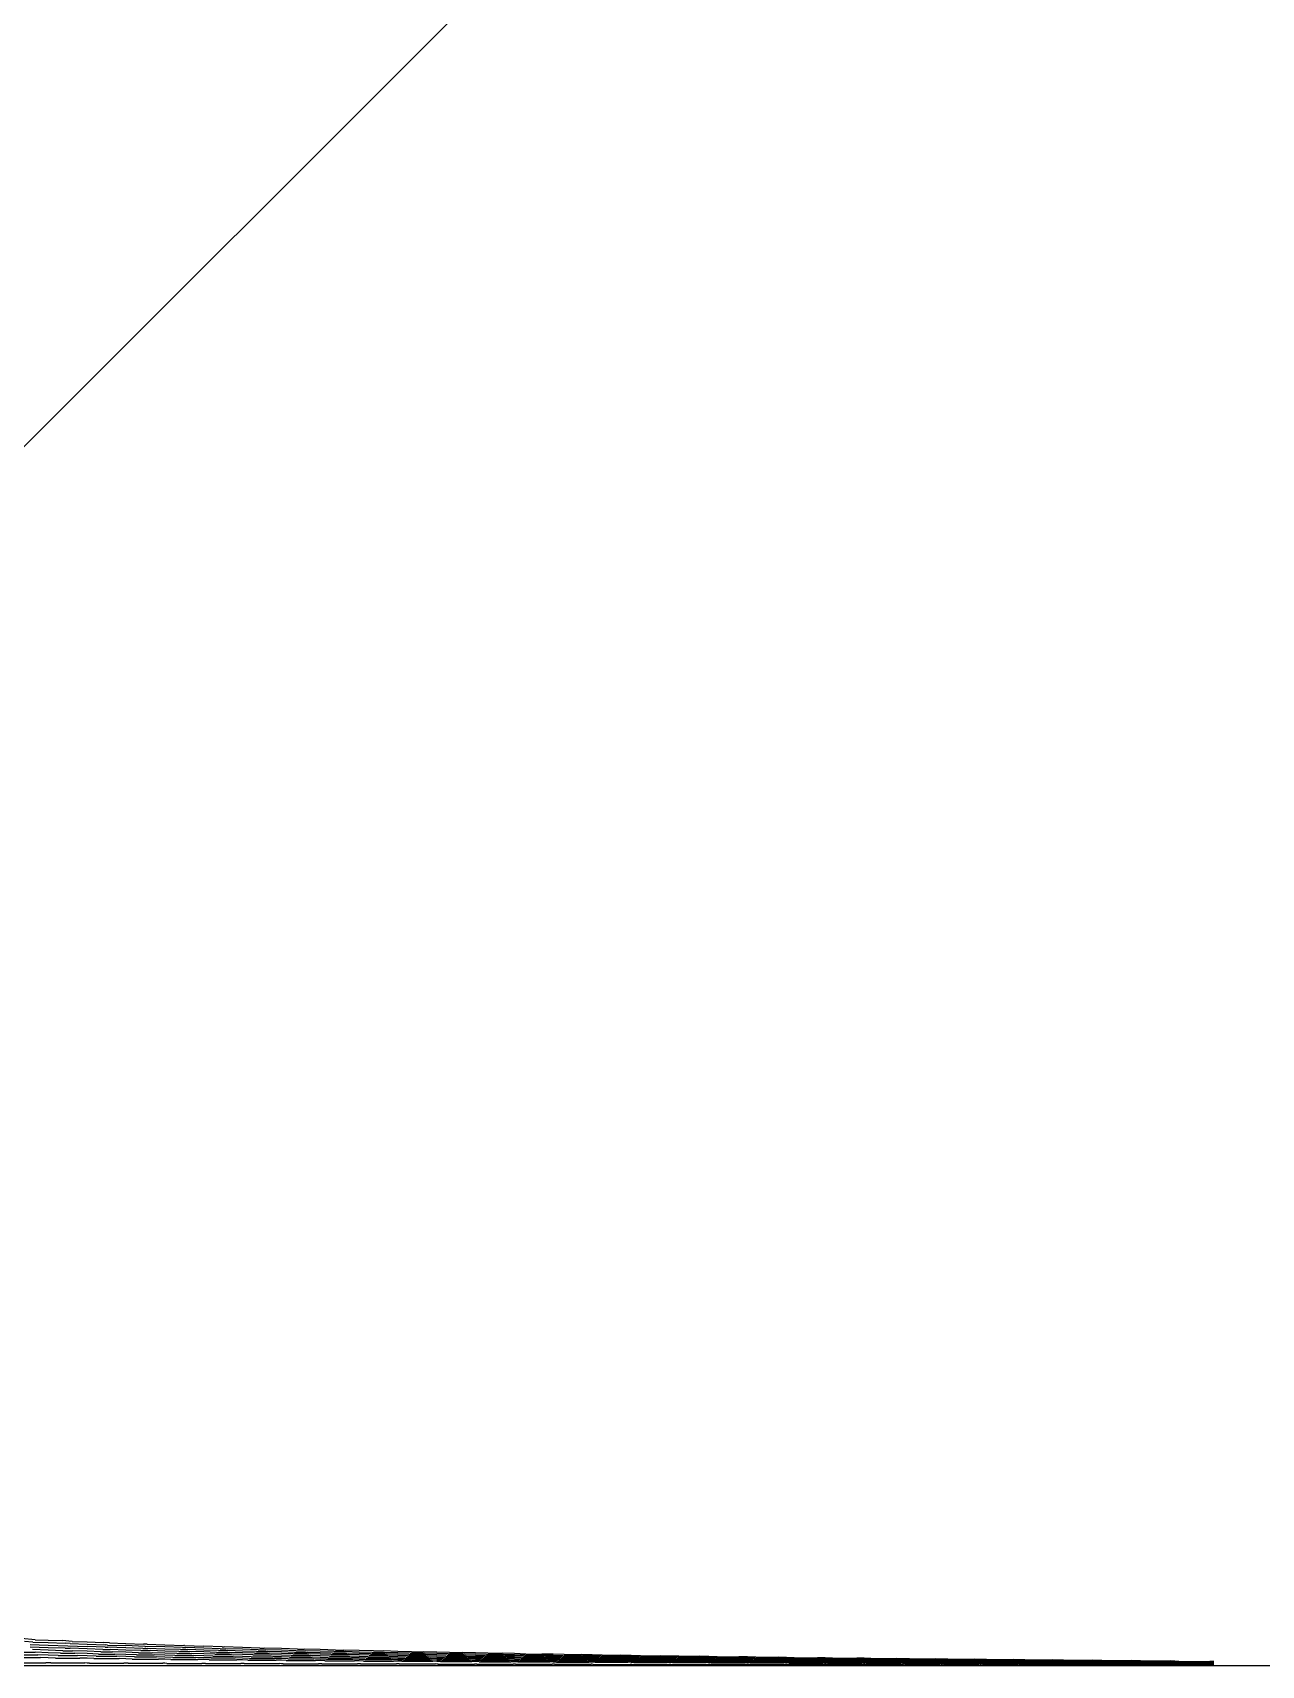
# Model space of a CAD drawing. Extents: x 0 to 20, y 0 to 20.
# Drawn here: x 0.316 to 0.6322, y 0 to 0.4203 of the extents above; entities that cross this region are included whole.
import ezdxf

# ---------------------------------------------------------------- set-up
doc = ezdxf.new("R2010")
doc.units = 0
for name, color, linetype in [('h-0_5m', 7, 'Continuous'), ('h-1_5m', 7, 'Continuous'), ('h-2_5m', 7, 'Continuous'), ('h-2m', 7, 'Continuous'), ('h-3_5m', 7, 'Continuous'), ('h-3m', 7, 'Continuous'), ('h-4_5m', 7, 'Continuous'), ('h-4m', 7, 'Continuous'), ('h-5m', 7, 'Continuous')]:
    doc.layers.add(name, color=color, linetype=linetype)

msp = doc.modelspace()

# ---------------------------------------------------------------- linework, layer by layer
for p, q in [((3, 3), (0, 0)), ((0, 0), (3, 3)), ((0, 0), (5, 0))]:
    msp.add_line(p, q)
at = {"layer": 'h-0_5m'}
for p, q in [((0.31067, 0.00067), (0.31933, 0.00067)), ((0.32, 0.00065), (0.31933, 0.00067)), ((0.32063, 0.00063), (0.32, 0.00065)), ((0.32063, 0.00063), (0.32937, 0.00063)), ((0.33, 0.0006), (0.32937, 0.00063)), ((0.33058, 0.00058), (0.33, 0.0006)), ((0.33058, 0.00058), (0.33942, 0.00058)), ((0.34, 0.00056), (0.33942, 0.00058)), ((0.34054, 0.00054), (0.34, 0.00056)), ((0.34054, 0.00054), (0.34946, 0.00054)), ((0.35, 0.00053), (0.34946, 0.00054)), ((0.35051, 0.00051), (0.35, 0.00053)), ((0.35051, 0.00051), (0.35949, 0.00051)), ((0.36, 0.00049), (0.35949, 0.00051)), ((0.36048, 0.00048), (0.36, 0.00049)), ((0.36048, 0.00048), (0.36952, 0.00048)), ((0.37, 0.00046), (0.36952, 0.00048)), ((0.37045, 0.00045), (0.37, 0.00046)), ((0.37045, 0.00045), (0.37955, 0.00045)), ((0.38, 0.00043), (0.37955, 0.00045)), ((0.38042, 0.00042), (0.38, 0.00043)), ((0.38042, 0.00042), (0.38958, 0.00042)), ((0.39, 0.00041), (0.38958, 0.00042)), ((0.39039, 0.00039), (0.39, 0.00041)), ((0.39039, 0.00039), (0.39961, 0.00039)), ((0.4, 0.00038), (0.39961, 0.00039)), ((0.40037, 0.00037), (0.4, 0.00038)), ((0.40037, 0.00037), (0.40963, 0.00037)), ((0.41, 0.00036), (0.40963, 0.00037)), ((0.41035, 0.00035), (0.41, 0.00036)), ((0.41035, 0.00035), (0.41965, 0.00035)), ((0.42, 0.00034), (0.41965, 0.00035)), ((0.42033, 0.00033), (0.42, 0.00034)), ((0.42033, 0.00033), (0.42967, 0.00033)), ((0.43, 0.00032), (0.42967, 0.00033)), ((0.43031, 0.00031), (0.43, 0.00032)), ((0.43031, 0.00031), (0.43969, 0.00031)), ((0.44, 0.0003), (0.43969, 0.00031)), ((0.44029, 0.00029), (0.44, 0.0003)), ((0.44029, 0.00029), (0.44971, 0.00029)), ((0.45, 0.00028), (0.44971, 0.00029)), ((0.45028, 0.00028), (0.45, 0.00028)), ((0.45028, 0.00028), (0.45972, 0.00028)), ((0.46, 0.00027), (0.45972, 0.00028)), ((0.46026, 0.00026), (0.46, 0.00027)), ((0.46026, 0.00026), (0.46974, 0.00026)), ((0.47, 0.00025), (0.46974, 0.00026)), ((0.47025, 0.00025), (0.47, 0.00025)), ((0.47025, 0.00025), (0.47975, 0.00025)), ((0.48, 0.00024), (0.47975, 0.00025)), ((0.48023, 0.00023), (0.48, 0.00024)), ((0.48023, 0.00023), (0.48977, 0.00023)), ((0.49, 0.00023), (0.48977, 0.00023)), ((0.49022, 0.00022), (0.49, 0.00023)), ((0.49022, 0.00022), (0.49978, 0.00022)), ((0.5, 0.00021), (0.49978, 0.00022)), ((0.50021, 0.00021), (0.5, 0.00021)), ((0.50021, 0.00021), (0.50979, 0.00021)), ((0.51, 0.0002), (0.50979, 0.00021)), ((0.5102, 0.0002), (0.51, 0.0002)), ((0.5102, 0.0002), (0.5198, 0.0002)), ((0.52, 0.00019), (0.5198, 0.0002)), ((0.52019, 0.00019), (0.52, 0.00019)), ((0.52019, 0.00019), (0.52981, 0.00019)), ((0.53, 0.00018), (0.52981, 0.00019)), ((0.53018, 0.00018), (0.53, 0.00018)), ((0.53018, 0.00018), (0.53982, 0.00018)), ((0.54, 0.00017), (0.53982, 0.00018)), ((0.54017, 0.00017), (0.54, 0.00017)), ((0.54017, 0.00017), (0.54983, 0.00017)), ((0.55, 0.00016), (0.54983, 0.00017)), ((0.55016, 0.00016), (0.55, 0.00016)), ((0.55016, 0.00016), (0.55984, 0.00016)), ((0.56, 0.00015), (0.55984, 0.00016)), ((0.56015, 0.00015), (0.56, 0.00015)), ((0.56015, 0.00015), (0.56985, 0.00015)), ((0.57, 0.00014), (0.56985, 0.00015)), ((0.57014, 0.00014), (0.57, 0.00014)), ((0.57014, 0.00014), (0.57986, 0.00014)), ((0.58, 0.00013), (0.57986, 0.00014)), ((0.58013, 0.00013), (0.58, 0.00013)), ((0.58013, 0.00013), (0.58987, 0.00013)), ((0.59, 0.00013), (0.58987, 0.00013)), ((0.59012, 0.00012), (0.59, 0.00013)), ((0.59012, 0.00012), (0.59988, 0.00012)), ((0.6, 0.00012), (0.59988, 0.00012)), ((0.60011, 0.00011), (0.6, 0.00012)), ((0.60011, 0.00011), (0.60989, 0.00011)), ((0.61, 0.00011), (0.60989, 0.00011)), ((0.6101, 0.0001), (0.61, 0.00011)), ((0.6101, 0.0001), (0.6199, 0.0001)), ((0.62, 0.0001), (0.6199, 0.0001))]:
    msp.add_line(p, q, dxfattribs=at)
at = {"layer": 'h-1_5m'}
for p, q in [((0.31202, 0.00202), (0.31798, 0.00202)), ((0.32, 0.00195), (0.31798, 0.00202)), ((0.32188, 0.00188), (0.32, 0.00195)), ((0.32188, 0.00188), (0.32812, 0.00188)), ((0.33, 0.00181), (0.32812, 0.00188)), ((0.33175, 0.00175), (0.33, 0.00181)), ((0.33175, 0.00175), (0.33825, 0.00175)), ((0.34, 0.00169), (0.33825, 0.00175)), ((0.34163, 0.00163), (0.34, 0.00169)), ((0.34163, 0.00163), (0.34837, 0.00163)), ((0.35, 0.00158), (0.34837, 0.00163)), ((0.35152, 0.00152), (0.35, 0.00158)), ((0.35152, 0.00152), (0.35848, 0.00152)), ((0.36, 0.00147), (0.35848, 0.00152)), ((0.36143, 0.00143), (0.36, 0.00147)), ((0.36143, 0.00143), (0.36857, 0.00143)), ((0.37, 0.00138), (0.36857, 0.00143)), ((0.37134, 0.00134), (0.37, 0.00138)), ((0.37134, 0.00134), (0.37866, 0.00134)), ((0.38, 0.0013), (0.37866, 0.00134)), ((0.38125, 0.00125), (0.38, 0.0013)), ((0.38125, 0.00125), (0.38875, 0.00125)), ((0.39, 0.00122), (0.38875, 0.00125)), ((0.39118, 0.00118), (0.39, 0.00122)), ((0.39118, 0.00118), (0.39882, 0.00118)), ((0.4, 0.00114), (0.39882, 0.00118)), ((0.40111, 0.00111), (0.4, 0.00114)), ((0.40111, 0.00111), (0.40889, 0.00111)), ((0.41, 0.00108), (0.40889, 0.00111)), ((0.41104, 0.00104), (0.41, 0.00108)), ((0.41104, 0.00104), (0.41896, 0.00104)), ((0.42, 0.00101), (0.41896, 0.00104)), ((0.42098, 0.00098), (0.42, 0.00101)), ((0.42098, 0.00098), (0.42902, 0.00098)), ((0.43, 0.00096), (0.42902, 0.00098)), ((0.43093, 0.00093), (0.43, 0.00096)), ((0.43093, 0.00093), (0.43907, 0.00093)), ((0.44, 0.0009), (0.43907, 0.00093)), ((0.44088, 0.00088), (0.44, 0.0009)), ((0.44088, 0.00088), (0.44912, 0.00088)), ((0.45, 0.00085), (0.44912, 0.00088)), ((0.45083, 0.00083), (0.45, 0.00085)), ((0.45083, 0.00083), (0.45917, 0.00083)), ((0.46, 0.00081), (0.45917, 0.00083)), ((0.46078, 0.00078), (0.46, 0.00081)), ((0.46078, 0.00078), (0.46922, 0.00078)), ((0.47, 0.00076), (0.46922, 0.00078)), ((0.47074, 0.00074), (0.47, 0.00076)), ((0.47074, 0.00074), (0.47926, 0.00074)), ((0.48, 0.00072), (0.47926, 0.00074)), ((0.4807, 0.0007), (0.48, 0.00072)), ((0.4807, 0.0007), (0.4893, 0.0007)), ((0.49, 0.00068), (0.4893, 0.0007)), ((0.49066, 0.00066), (0.49, 0.00068)), ((0.49066, 0.00066), (0.49934, 0.00066)), ((0.5, 0.00064), (0.49934, 0.00066)), ((0.50063, 0.00063), (0.5, 0.00064)), ((0.50063, 0.00063), (0.50937, 0.00063)), ((0.51, 0.00061), (0.50937, 0.00063)), ((0.51059, 0.00059), (0.51, 0.00061)), ((0.51059, 0.00059), (0.51941, 0.00059)), ((0.52, 0.00058), (0.51941, 0.00059)), ((0.52056, 0.00056), (0.52, 0.00058)), ((0.52056, 0.00056), (0.52944, 0.00056)), ((0.53, 0.00054), (0.52944, 0.00056)), ((0.53053, 0.00053), (0.53, 0.00054)), ((0.53053, 0.00053), (0.53947, 0.00053)), ((0.54, 0.00051), (0.53947, 0.00053)), ((0.5405, 0.0005), (0.54, 0.00051)), ((0.5405, 0.0005), (0.5495, 0.0005)), ((0.55, 0.00049), (0.5495, 0.0005)), ((0.55047, 0.00047), (0.55, 0.00049)), ((0.55047, 0.00047), (0.55953, 0.00047)), ((0.56, 0.00046), (0.55953, 0.00047)), ((0.56044, 0.00044), (0.56, 0.00046)), ((0.56044, 0.00044), (0.56956, 0.00044)), ((0.57, 0.00043), (0.56956, 0.00044)), ((0.57042, 0.00042), (0.57, 0.00043)), ((0.57042, 0.00042), (0.57958, 0.00042)), ((0.58, 0.0004), (0.57958, 0.00042)), ((0.58039, 0.00039), (0.58, 0.0004)), ((0.58039, 0.00039), (0.58961, 0.00039)), ((0.59, 0.00038), (0.58961, 0.00039)), ((0.59036, 0.00036), (0.59, 0.00038)), ((0.59036, 0.00036), (0.59964, 0.00036)), ((0.6, 0.00035), (0.59964, 0.00036)), ((0.60034, 0.00034), (0.6, 0.00035)), ((0.60034, 0.00034), (0.60966, 0.00034)), ((0.61, 0.00032), (0.60966, 0.00034)), ((0.6103, 0.0003), (0.61, 0.00032)), ((0.6103, 0.0003), (0.6197, 0.0003)), ((0.62, 0.00029), (0.6197, 0.0003))]:
    msp.add_line(p, q, dxfattribs=at)
at = {"layer": 'h-2_5m'}
for p, q in [((0.31337, 0.00337), (0.31663, 0.00337)), ((0.32, 0.00325), (0.31663, 0.00337)), ((0.32313, 0.00313), (0.32, 0.00325)), ((0.32313, 0.00313), (0.32687, 0.00313)), ((0.33, 0.00302), (0.32687, 0.00313)), ((0.33291, 0.00291), (0.33, 0.00302)), ((0.33291, 0.00291), (0.33709, 0.00291)), ((0.34, 0.00281), (0.33709, 0.00291)), ((0.34272, 0.00272), (0.34, 0.00281)), ((0.34272, 0.00272), (0.34728, 0.00272)), ((0.35, 0.00263), (0.34728, 0.00272)), ((0.35254, 0.00254), (0.35, 0.00263)), ((0.35254, 0.00254), (0.35746, 0.00254)), ((0.36, 0.00246), (0.35746, 0.00254)), ((0.36238, 0.00238), (0.36, 0.00246)), ((0.36238, 0.00238), (0.36762, 0.00238)), ((0.37, 0.0023), (0.36762, 0.00238)), ((0.37223, 0.00223), (0.37, 0.0023)), ((0.37223, 0.00223), (0.37777, 0.00223)), ((0.38, 0.00216), (0.37777, 0.00223)), ((0.38209, 0.00209), (0.38, 0.00216)), ((0.38209, 0.00209), (0.38791, 0.00209)), ((0.39, 0.00203), (0.38791, 0.00209)), ((0.39197, 0.00197), (0.39, 0.00203)), ((0.39197, 0.00197), (0.39803, 0.00197)), ((0.4, 0.00191), (0.39803, 0.00197)), ((0.40185, 0.00185), (0.4, 0.00191)), ((0.40185, 0.00185), (0.40815, 0.00185)), ((0.41, 0.00179), (0.40815, 0.00185)), ((0.41174, 0.00174), (0.41, 0.00179)), ((0.41174, 0.00174), (0.41826, 0.00174)), ((0.42, 0.00169), (0.41826, 0.00174)), ((0.42164, 0.00164), (0.42, 0.00169)), ((0.42164, 0.00164), (0.42836, 0.00164)), ((0.43, 0.00159), (0.42836, 0.00164)), ((0.43155, 0.00155), (0.43, 0.00159)), ((0.43155, 0.00155), (0.43845, 0.00155)), ((0.44, 0.0015), (0.43845, 0.00155)), ((0.44146, 0.00146), (0.44, 0.0015)), ((0.44146, 0.00146), (0.44854, 0.00146)), ((0.45, 0.00142), (0.44854, 0.00146)), ((0.45138, 0.00138), (0.45, 0.00142)), ((0.45138, 0.00138), (0.45862, 0.00138)), ((0.46, 0.00134), (0.45862, 0.00138)), ((0.4613, 0.0013), (0.46, 0.00134)), ((0.4613, 0.0013), (0.4687, 0.0013)), ((0.47, 0.00127), (0.4687, 0.0013)), ((0.47123, 0.00123), (0.47, 0.00127)), ((0.47123, 0.00123), (0.47877, 0.00123)), ((0.48, 0.0012), (0.47877, 0.00123)), ((0.48117, 0.00117), (0.48, 0.0012)), ((0.48117, 0.00117), (0.48883, 0.00117)), ((0.49, 0.00113), (0.48883, 0.00117)), ((0.4911, 0.0011), (0.49, 0.00113)), ((0.4911, 0.0011), (0.4989, 0.0011)), ((0.5, 0.00107), (0.4989, 0.0011)), ((0.50104, 0.00104), (0.5, 0.00107)), ((0.50104, 0.00104), (0.50896, 0.00104)), ((0.51, 0.00102), (0.50896, 0.00104)), ((0.51099, 0.00099), (0.51, 0.00102)), ((0.51099, 0.00099), (0.51901, 0.00099)), ((0.52, 0.00096), (0.51901, 0.00099)), ((0.52093, 0.00093), (0.52, 0.00096)), ((0.52093, 0.00093), (0.52907, 0.00093)), ((0.53, 0.00091), (0.52907, 0.00093)), ((0.53088, 0.00088), (0.53, 0.00091)), ((0.53088, 0.00088), (0.53912, 0.00088)), ((0.54, 0.00086), (0.53912, 0.00088)), ((0.54083, 0.00083), (0.54, 0.00086)), ((0.54083, 0.00083), (0.54917, 0.00083)), ((0.55, 0.00081), (0.54917, 0.00083)), ((0.55079, 0.00079), (0.55, 0.00081)), ((0.55079, 0.00079), (0.55921, 0.00079)), ((0.56, 0.00076), (0.55921, 0.00079)), ((0.56074, 0.00074), (0.56, 0.00076)), ((0.56074, 0.00074), (0.56926, 0.00074)), ((0.57, 0.00072), (0.56926, 0.00074)), ((0.57069, 0.00069), (0.57, 0.00072)), ((0.57069, 0.00069), (0.57931, 0.00069)), ((0.58, 0.00067), (0.57931, 0.00069)), ((0.58065, 0.00065), (0.58, 0.00067)), ((0.58065, 0.00065), (0.58935, 0.00065)), ((0.59, 0.00063), (0.58935, 0.00065)), ((0.59061, 0.00061), (0.59, 0.00063)), ((0.59061, 0.00061), (0.59939, 0.00061)), ((0.6, 0.00058), (0.59939, 0.00061)), ((0.60056, 0.00056), (0.6, 0.00058)), ((0.60056, 0.00056), (0.60944, 0.00056)), ((0.61, 0.00054), (0.60944, 0.00056)), ((0.61051, 0.00051), (0.61, 0.00054)), ((0.61051, 0.00051), (0.61949, 0.00051)), ((0.62, 0.00048), (0.61949, 0.00051))]:
    msp.add_line(p, q, dxfattribs=at)
at = {"layer": 'h-2m'}
for p, q in [((0.31269, 0.00269), (0.31731, 0.00269)), ((0.32, 0.0026), (0.31731, 0.00269)), ((0.3225, 0.0025), (0.32, 0.0026)), ((0.3225, 0.0025), (0.3275, 0.0025)), ((0.33, 0.00242), (0.3275, 0.0025)), ((0.33233, 0.00233), (0.33, 0.00242)), ((0.33233, 0.00233), (0.33767, 0.00233)), ((0.34, 0.00225), (0.33767, 0.00233)), ((0.34217, 0.00217), (0.34, 0.00225)), ((0.34217, 0.00217), (0.34783, 0.00217)), ((0.35, 0.0021), (0.34783, 0.00217)), ((0.35203, 0.00203), (0.35, 0.0021)), ((0.35203, 0.00203), (0.35797, 0.00203)), ((0.36, 0.00197), (0.35797, 0.00203)), ((0.3619, 0.0019), (0.36, 0.00197)), ((0.3619, 0.0019), (0.3681, 0.0019)), ((0.37, 0.00184), (0.3681, 0.0019)), ((0.37178, 0.00178), (0.37, 0.00184)), ((0.37178, 0.00178), (0.37822, 0.00178)), ((0.38, 0.00173), (0.37822, 0.00178)), ((0.38167, 0.00167), (0.38, 0.00173)), ((0.38167, 0.00167), (0.38833, 0.00167)), ((0.39, 0.00162), (0.38833, 0.00167)), ((0.39157, 0.00157), (0.39, 0.00162)), ((0.39157, 0.00157), (0.39843, 0.00157)), ((0.4, 0.00153), (0.39843, 0.00157)), ((0.40148, 0.00148), (0.4, 0.00153)), ((0.40148, 0.00148), (0.40852, 0.00148)), ((0.41, 0.00144), (0.40852, 0.00148)), ((0.41139, 0.00139), (0.41, 0.00144)), ((0.41139, 0.00139), (0.41861, 0.00139)), ((0.42, 0.00135), (0.41861, 0.00139)), ((0.42131, 0.00131), (0.42, 0.00135)), ((0.42131, 0.00131), (0.42869, 0.00131)), ((0.43, 0.00128), (0.42869, 0.00131)), ((0.43124, 0.00124), (0.43, 0.00128)), ((0.43124, 0.00124), (0.43876, 0.00124)), ((0.44, 0.0012), (0.43876, 0.00124)), ((0.44117, 0.00117), (0.44, 0.0012)), ((0.44117, 0.00117), (0.44883, 0.00117)), ((0.45, 0.00114), (0.44883, 0.00117)), ((0.4511, 0.0011), (0.45, 0.00114)), ((0.4511, 0.0011), (0.4589, 0.0011)), ((0.46, 0.00107), (0.4589, 0.0011)), ((0.46104, 0.00104), (0.46, 0.00107)), ((0.46104, 0.00104), (0.46896, 0.00104)), ((0.47, 0.00102), (0.46896, 0.00104)), ((0.47099, 0.00099), (0.47, 0.00102)), ((0.47099, 0.00099), (0.47901, 0.00099)), ((0.48, 0.00096), (0.47901, 0.00099)), ((0.48093, 0.00093), (0.48, 0.00096)), ((0.48093, 0.00093), (0.48907, 0.00093)), ((0.49, 0.00091), (0.48907, 0.00093)), ((0.49088, 0.00088), (0.49, 0.00091)), ((0.49088, 0.00088), (0.49912, 0.00088)), ((0.5, 0.00086), (0.49912, 0.00088)), ((0.50083, 0.00083), (0.5, 0.00086)), ((0.50083, 0.00083), (0.50917, 0.00083)), ((0.51, 0.00081), (0.50917, 0.00083)), ((0.51079, 0.00079), (0.51, 0.00081)), ((0.51079, 0.00079), (0.51921, 0.00079)), ((0.52, 0.00077), (0.51921, 0.00079)), ((0.52075, 0.00075), (0.52, 0.00077)), ((0.52075, 0.00075), (0.52925, 0.00075)), ((0.53, 0.00073), (0.52925, 0.00075)), ((0.53071, 0.00071), (0.53, 0.00073)), ((0.53071, 0.00071), (0.53929, 0.00071)), ((0.54, 0.00069), (0.53929, 0.00071)), ((0.54067, 0.00067), (0.54, 0.00069)), ((0.54067, 0.00067), (0.54933, 0.00067)), ((0.55, 0.00065), (0.54933, 0.00067)), ((0.55063, 0.00063), (0.55, 0.00065)), ((0.55063, 0.00063), (0.55937, 0.00063)), ((0.56, 0.00061), (0.55937, 0.00063)), ((0.56059, 0.00059), (0.56, 0.00061)), ((0.56059, 0.00059), (0.56941, 0.00059)), ((0.57, 0.00057), (0.56941, 0.00059)), ((0.57056, 0.00056), (0.57, 0.00057)), ((0.57056, 0.00056), (0.57944, 0.00056)), ((0.58, 0.00054), (0.57944, 0.00056)), ((0.58052, 0.00052), (0.58, 0.00054)), ((0.58052, 0.00052), (0.58948, 0.00052)), ((0.59, 0.0005), (0.58948, 0.00052)), ((0.59048, 0.00048), (0.59, 0.0005)), ((0.59048, 0.00048), (0.59952, 0.00048)), ((0.6, 0.00047), (0.59952, 0.00048)), ((0.60045, 0.00045), (0.6, 0.00047)), ((0.60045, 0.00045), (0.60955, 0.00045)), ((0.61, 0.00043), (0.60955, 0.00045)), ((0.6104, 0.0004), (0.61, 0.00043)), ((0.6104, 0.0004), (0.6196, 0.0004)), ((0.62, 0.00038), (0.6196, 0.0004))]:
    msp.add_line(p, q, dxfattribs=at)
at = {"layer": 'h-3_5m'}
for p, q in [((0.32, 0.00454), (0.31529, 0.00471)), ((0.32438, 0.00438), (0.32, 0.00454)), ((0.32438, 0.00438), (0.32562, 0.00438)), ((0.33, 0.00423), (0.32562, 0.00438)), ((0.33408, 0.00408), (0.33, 0.00423)), ((0.33408, 0.00408), (0.33592, 0.00408)), ((0.34, 0.00394), (0.33592, 0.00408)), ((0.34381, 0.00381), (0.34, 0.00394)), ((0.34381, 0.00381), (0.34619, 0.00381)), ((0.35, 0.00368), (0.34619, 0.00381)), ((0.35356, 0.00356), (0.35, 0.00368)), ((0.35356, 0.00356), (0.35644, 0.00356)), ((0.36, 0.00344), (0.35644, 0.00356)), ((0.36333, 0.00333), (0.36, 0.00344)), ((0.36333, 0.00333), (0.36667, 0.00333)), ((0.37, 0.00322), (0.36667, 0.00333)), ((0.37312, 0.00312), (0.37, 0.00322)), ((0.37312, 0.00312), (0.37688, 0.00312)), ((0.38, 0.00302), (0.37688, 0.00312)), ((0.38293, 0.00293), (0.38, 0.00302)), ((0.38293, 0.00293), (0.38707, 0.00293)), ((0.39, 0.00284), (0.38707, 0.00293)), ((0.39275, 0.00275), (0.39, 0.00284)), ((0.39275, 0.00275), (0.39725, 0.00275)), ((0.4, 0.00267), (0.39725, 0.00275)), ((0.40259, 0.00259), (0.4, 0.00267)), ((0.40259, 0.00259), (0.40741, 0.00259)), ((0.41, 0.00251), (0.40741, 0.00259)), ((0.41244, 0.00244), (0.41, 0.00251)), ((0.41244, 0.00244), (0.41756, 0.00244)), ((0.42, 0.00237), (0.41756, 0.00244)), ((0.4223, 0.0023), (0.42, 0.00237)), ((0.4223, 0.0023), (0.4277, 0.0023)), ((0.43, 0.00223), (0.4277, 0.0023)), ((0.43217, 0.00217), (0.43, 0.00223)), ((0.43217, 0.00217), (0.43783, 0.00217)), ((0.44, 0.00211), (0.43783, 0.00217)), ((0.44205, 0.00205), (0.44, 0.00211)), ((0.44205, 0.00205), (0.44795, 0.00205)), ((0.45, 0.00199), (0.44795, 0.00205)), ((0.45193, 0.00193), (0.45, 0.00199)), ((0.45193, 0.00193), (0.45807, 0.00193)), ((0.46, 0.00188), (0.45807, 0.00193)), ((0.46183, 0.00183), (0.46, 0.00188)), ((0.46183, 0.00183), (0.46817, 0.00183)), ((0.47, 0.00178), (0.46817, 0.00183)), ((0.47173, 0.00173), (0.47, 0.00178)), ((0.47173, 0.00173), (0.47827, 0.00173)), ((0.48, 0.00168), (0.47827, 0.00173)), ((0.48163, 0.00163), (0.48, 0.00168)), ((0.48163, 0.00163), (0.48837, 0.00163)), ((0.49, 0.00159), (0.48837, 0.00163)), ((0.49154, 0.00154), (0.49, 0.00159)), ((0.49154, 0.00154), (0.49846, 0.00154)), ((0.5, 0.0015), (0.49846, 0.00154)), ((0.50146, 0.00146), (0.5, 0.0015)), ((0.50146, 0.00146), (0.50854, 0.00146)), ((0.51, 0.00142), (0.50854, 0.00146)), ((0.51138, 0.00138), (0.51, 0.00142)), ((0.51138, 0.00138), (0.51862, 0.00138)), ((0.52, 0.00134), (0.51862, 0.00138)), ((0.52131, 0.00131), (0.52, 0.00134)), ((0.52131, 0.00131), (0.52869, 0.00131)), ((0.53, 0.00127), (0.52869, 0.00131)), ((0.53123, 0.00123), (0.53, 0.00127)), ((0.53123, 0.00123), (0.53877, 0.00123)), ((0.54, 0.0012), (0.53877, 0.00123)), ((0.54117, 0.00117), (0.54, 0.0012)), ((0.54117, 0.00117), (0.54883, 0.00117)), ((0.55, 0.00113), (0.54883, 0.00117)), ((0.5511, 0.0011), (0.55, 0.00113)), ((0.5511, 0.0011), (0.5589, 0.0011)), ((0.56, 0.00107), (0.5589, 0.0011)), ((0.56103, 0.00103), (0.56, 0.00107)), ((0.56103, 0.00103), (0.56897, 0.00103)), ((0.57, 0.001), (0.56897, 0.00103)), ((0.57097, 0.00097), (0.57, 0.001)), ((0.57097, 0.00097), (0.57903, 0.00097)), ((0.58, 0.00094), (0.57903, 0.00097)), ((0.58091, 0.00091), (0.58, 0.00094)), ((0.58091, 0.00091), (0.58909, 0.00091)), ((0.59, 0.00088), (0.58909, 0.00091)), ((0.59085, 0.00085), (0.59, 0.00088)), ((0.59085, 0.00085), (0.59915, 0.00085)), ((0.6, 0.00082), (0.59915, 0.00085)), ((0.60078, 0.00078), (0.6, 0.00082)), ((0.60078, 0.00078), (0.60922, 0.00078)), ((0.61, 0.00075), (0.60922, 0.00078)), ((0.61071, 0.00071), (0.61, 0.00075)), ((0.61071, 0.00071), (0.61929, 0.00071)), ((0.62, 0.00067), (0.61929, 0.00071))]:
    msp.add_line(p, q, dxfattribs=at)
at = {"layer": 'h-3m'}
for p, q in [((0.32, 0.0039), (0.31596, 0.00404)), ((0.32375, 0.00375), (0.32, 0.0039)), ((0.32375, 0.00375), (0.32625, 0.00375)), ((0.33, 0.00362), (0.32625, 0.00375)), ((0.3335, 0.0035), (0.33, 0.00362)), ((0.3335, 0.0035), (0.3365, 0.0035)), ((0.34, 0.00338), (0.3365, 0.0035)), ((0.34326, 0.00326), (0.34, 0.00338)), ((0.34326, 0.00326), (0.34674, 0.00326)), ((0.35, 0.00315), (0.34674, 0.00326)), ((0.35305, 0.00305), (0.35, 0.00315)), ((0.35305, 0.00305), (0.35695, 0.00305)), ((0.36, 0.00295), (0.35695, 0.00305)), ((0.36285, 0.00285), (0.36, 0.00295)), ((0.36285, 0.00285), (0.36715, 0.00285)), ((0.37, 0.00276), (0.36715, 0.00285)), ((0.37267, 0.00267), (0.37, 0.00276)), ((0.37267, 0.00267), (0.37733, 0.00267)), ((0.38, 0.00259), (0.37733, 0.00267)), ((0.38251, 0.00251), (0.38, 0.00259)), ((0.38251, 0.00251), (0.38749, 0.00251)), ((0.39, 0.00243), (0.38749, 0.00251)), ((0.39236, 0.00236), (0.39, 0.00243)), ((0.39236, 0.00236), (0.39764, 0.00236)), ((0.4, 0.00229), (0.39764, 0.00236)), ((0.40222, 0.00222), (0.4, 0.00229)), ((0.40222, 0.00222), (0.40778, 0.00222)), ((0.41, 0.00215), (0.40778, 0.00222)), ((0.41209, 0.00209), (0.41, 0.00215)), ((0.41209, 0.00209), (0.41791, 0.00209)), ((0.42, 0.00203), (0.41791, 0.00209)), ((0.42197, 0.00197), (0.42, 0.00203)), ((0.42197, 0.00197), (0.42803, 0.00197)), ((0.43, 0.00191), (0.42803, 0.00197)), ((0.43186, 0.00186), (0.43, 0.00191)), ((0.43186, 0.00186), (0.43814, 0.00186)), ((0.44, 0.00181), (0.43814, 0.00186)), ((0.44175, 0.00175), (0.44, 0.00181)), ((0.44175, 0.00175), (0.44825, 0.00175)), ((0.45, 0.0017), (0.44825, 0.00175)), ((0.45166, 0.00166), (0.45, 0.0017)), ((0.45166, 0.00166), (0.45834, 0.00166)), ((0.46, 0.00161), (0.45834, 0.00166)), ((0.46157, 0.00157), (0.46, 0.00161)), ((0.46157, 0.00157), (0.46843, 0.00157)), ((0.47, 0.00152), (0.46843, 0.00157)), ((0.47148, 0.00148), (0.47, 0.00152)), ((0.47148, 0.00148), (0.47852, 0.00148)), ((0.48, 0.00144), (0.47852, 0.00148)), ((0.4814, 0.0014), (0.48, 0.00144)), ((0.4814, 0.0014), (0.4886, 0.0014)), ((0.49, 0.00136), (0.4886, 0.0014)), ((0.49132, 0.00132), (0.49, 0.00136)), ((0.49132, 0.00132), (0.49868, 0.00132)), ((0.5, 0.00129), (0.49868, 0.00132)), ((0.50125, 0.00125), (0.5, 0.00129)), ((0.50125, 0.00125), (0.50875, 0.00125)), ((0.51, 0.00122), (0.50875, 0.00125)), ((0.51118, 0.00118), (0.51, 0.00122)), ((0.51118, 0.00118), (0.51882, 0.00118)), ((0.52, 0.00115), (0.51882, 0.00118)), ((0.52112, 0.00112), (0.52, 0.00115)), ((0.52112, 0.00112), (0.52888, 0.00112)), ((0.53, 0.00109), (0.52888, 0.00112)), ((0.53106, 0.00106), (0.53, 0.00109)), ((0.53106, 0.00106), (0.53894, 0.00106)), ((0.54, 0.00103), (0.53894, 0.00106)), ((0.541, 0.001), (0.54, 0.00103)), ((0.541, 0.001), (0.549, 0.001)), ((0.55, 0.00097), (0.549, 0.001)), ((0.55094, 0.00094), (0.55, 0.00097)), ((0.55094, 0.00094), (0.55906, 0.00094)), ((0.56, 0.00091), (0.55906, 0.00094)), ((0.56089, 0.00089), (0.56, 0.00091)), ((0.56089, 0.00089), (0.56911, 0.00089)), ((0.57, 0.00086), (0.56911, 0.00089)), ((0.57083, 0.00083), (0.57, 0.00086)), ((0.57083, 0.00083), (0.57917, 0.00083)), ((0.58, 0.00081), (0.57917, 0.00083)), ((0.58078, 0.00078), (0.58, 0.00081)), ((0.58078, 0.00078), (0.58922, 0.00078)), ((0.59, 0.00075), (0.58922, 0.00078)), ((0.59073, 0.00073), (0.59, 0.00075)), ((0.59073, 0.00073), (0.59927, 0.00073)), ((0.6, 0.0007), (0.59927, 0.00073)), ((0.60067, 0.00067), (0.6, 0.0007)), ((0.60067, 0.00067), (0.60933, 0.00067)), ((0.61, 0.00064), (0.60933, 0.00067)), ((0.61061, 0.00061), (0.61, 0.00064)), ((0.61061, 0.00061), (0.61939, 0.00061)), ((0.62, 0.00057), (0.61939, 0.00061))]:
    msp.add_line(p, q, dxfattribs=at)
at = {"layer": 'h-4_5m'}
for p, q in [((0.31599, 0.00599), (0.31385, 0.00615)), ((0.31599, 0.00599), (0.32, 0.00584)), ((0.32, 0.00584), (0.32432, 0.00568)), ((0.32559, 0.00559), (0.32432, 0.00568)), ((0.32559, 0.00559), (0.33, 0.00544)), ((0.33, 0.00544), (0.33474, 0.00526)), ((0.33523, 0.00523), (0.33474, 0.00526)), ((0.33523, 0.00523), (0.34, 0.00507)), ((0.34489, 0.00489), (0.34, 0.00507)), ((0.34489, 0.00489), (0.34511, 0.00489)), ((0.35, 0.00473), (0.34511, 0.00489)), ((0.35457, 0.00457), (0.35, 0.00473)), ((0.35457, 0.00457), (0.35543, 0.00457)), ((0.36, 0.00442), (0.35543, 0.00457)), ((0.36428, 0.00428), (0.36, 0.00442)), ((0.36428, 0.00428), (0.36572, 0.00428)), ((0.37, 0.00414), (0.36572, 0.00428)), ((0.37401, 0.00401), (0.37, 0.00414)), ((0.37401, 0.00401), (0.37599, 0.00401)), ((0.38, 0.00389), (0.37599, 0.00401)), ((0.38376, 0.00376), (0.38, 0.00389)), ((0.38376, 0.00376), (0.38624, 0.00376)), ((0.39, 0.00365), (0.38624, 0.00376)), ((0.39354, 0.00354), (0.39, 0.00365)), ((0.39354, 0.00354), (0.39646, 0.00354)), ((0.4, 0.00343), (0.39646, 0.00354)), ((0.40333, 0.00333), (0.4, 0.00343)), ((0.40333, 0.00333), (0.40667, 0.00333)), ((0.41, 0.00323), (0.40667, 0.00333)), ((0.41313, 0.00313), (0.41, 0.00323)), ((0.41313, 0.00313), (0.41687, 0.00313)), ((0.42, 0.00304), (0.41687, 0.00313)), ((0.42295, 0.00295), (0.42, 0.00304)), ((0.42295, 0.00295), (0.42705, 0.00295)), ((0.43, 0.00287), (0.42705, 0.00295)), ((0.43279, 0.00279), (0.43, 0.00287)), ((0.43279, 0.00279), (0.43721, 0.00279)), ((0.44, 0.00271), (0.43721, 0.00279)), ((0.44263, 0.00263), (0.44, 0.00271)), ((0.44263, 0.00263), (0.44737, 0.00263)), ((0.45, 0.00256), (0.44737, 0.00263)), ((0.45248, 0.00248), (0.45, 0.00256)), ((0.45248, 0.00248), (0.45752, 0.00248)), ((0.46, 0.00242), (0.45752, 0.00248)), ((0.46235, 0.00235), (0.46, 0.00242)), ((0.46235, 0.00235), (0.46765, 0.00235)), ((0.47, 0.00228), (0.46765, 0.00235)), ((0.47222, 0.00222), (0.47, 0.00228)), ((0.47222, 0.00222), (0.47778, 0.00222)), ((0.48, 0.00216), (0.47778, 0.00222)), ((0.4821, 0.0021), (0.48, 0.00216)), ((0.4821, 0.0021), (0.4879, 0.0021)), ((0.49, 0.00204), (0.4879, 0.0021)), ((0.49199, 0.00199), (0.49, 0.00204)), ((0.49199, 0.00199), (0.49801, 0.00199)), ((0.5, 0.00193), (0.49801, 0.00199)), ((0.50188, 0.00188), (0.5, 0.00193)), ((0.50188, 0.00188), (0.50812, 0.00188)), ((0.51, 0.00183), (0.50812, 0.00188)), ((0.51178, 0.00178), (0.51, 0.00183)), ((0.51178, 0.00178), (0.51822, 0.00178)), ((0.52, 0.00173), (0.51822, 0.00178)), ((0.52168, 0.00168), (0.52, 0.00173)), ((0.52168, 0.00168), (0.52832, 0.00168)), ((0.53, 0.00163), (0.52832, 0.00168)), ((0.53159, 0.00159), (0.53, 0.00163)), ((0.53159, 0.00159), (0.53841, 0.00159)), ((0.54, 0.00154), (0.53841, 0.00159)), ((0.5415, 0.0015), (0.54, 0.00154)), ((0.5415, 0.0015), (0.5485, 0.0015)), ((0.55, 0.00146), (0.5485, 0.0015)), ((0.55141, 0.00141), (0.55, 0.00146)), ((0.55141, 0.00141), (0.55859, 0.00141)), ((0.56, 0.00137), (0.55859, 0.00141)), ((0.56133, 0.00133), (0.56, 0.00137)), ((0.56133, 0.00133), (0.56867, 0.00133)), ((0.57, 0.00129), (0.56867, 0.00133)), ((0.57125, 0.00125), (0.57, 0.00129)), ((0.57125, 0.00125), (0.57875, 0.00125)), ((0.58, 0.00121), (0.57875, 0.00125)), ((0.58117, 0.00117), (0.58, 0.00121)), ((0.58117, 0.00117), (0.58883, 0.00117)), ((0.59, 0.00113), (0.58883, 0.00117)), ((0.59109, 0.00109), (0.59, 0.00113)), ((0.59109, 0.00109), (0.59891, 0.00109)), ((0.6, 0.00105), (0.59891, 0.00109)), ((0.60101, 0.00101), (0.6, 0.00105)), ((0.60101, 0.00101), (0.60899, 0.00101)), ((0.61, 0.00097), (0.60899, 0.00101)), ((0.61091, 0.00091), (0.61, 0.00097)), ((0.61091, 0.00091), (0.61909, 0.00091)), ((0.62, 0.00086), (0.61909, 0.00091))]:
    msp.add_line(p, q, dxfattribs=at)
at = {"layer": 'h-4m'}
for p, q in [((0.31536, 0.00536), (0.32, 0.00519)), ((0.32, 0.00519), (0.32499, 0.00501)), ((0.32501, 0.00501), (0.32499, 0.00501)), ((0.32501, 0.00501), (0.33, 0.00483)), ((0.33466, 0.00466), (0.33, 0.00483)), ((0.33466, 0.00466), (0.33534, 0.00466)), ((0.34, 0.0045), (0.33534, 0.00466)), ((0.34435, 0.00435), (0.34, 0.0045)), ((0.34435, 0.00435), (0.34565, 0.00435)), ((0.35, 0.0042), (0.34565, 0.00435)), ((0.35406, 0.00406), (0.35, 0.0042)), ((0.35406, 0.00406), (0.35594, 0.00406)), ((0.36, 0.00393), (0.35594, 0.00406)), ((0.3638, 0.0038), (0.36, 0.00393)), ((0.3638, 0.0038), (0.3662, 0.0038)), ((0.37, 0.00368), (0.3662, 0.0038)), ((0.37357, 0.00357), (0.37, 0.00368)), ((0.37357, 0.00357), (0.37643, 0.00357)), ((0.38, 0.00345), (0.37643, 0.00357)), ((0.38335, 0.00335), (0.38, 0.00345)), ((0.38335, 0.00335), (0.38665, 0.00335)), ((0.39, 0.00324), (0.38665, 0.00335)), ((0.39314, 0.00314), (0.39, 0.00324)), ((0.39314, 0.00314), (0.39686, 0.00314)), ((0.4, 0.00305), (0.39686, 0.00314)), ((0.40296, 0.00296), (0.4, 0.00305)), ((0.40296, 0.00296), (0.40704, 0.00296)), ((0.41, 0.00287), (0.40704, 0.00296)), ((0.41279, 0.00279), (0.41, 0.00287)), ((0.41279, 0.00279), (0.41721, 0.00279)), ((0.42, 0.00271), (0.41721, 0.00279)), ((0.42263, 0.00263), (0.42, 0.00271)), ((0.42263, 0.00263), (0.42737, 0.00263)), ((0.43, 0.00255), (0.42737, 0.00263)), ((0.43248, 0.00248), (0.43, 0.00255)), ((0.43248, 0.00248), (0.43752, 0.00248)), ((0.44, 0.00241), (0.43752, 0.00248)), ((0.44234, 0.00234), (0.44, 0.00241)), ((0.44234, 0.00234), (0.44766, 0.00234)), ((0.45, 0.00227), (0.44766, 0.00234)), ((0.45221, 0.00221), (0.45, 0.00227)), ((0.45221, 0.00221), (0.45779, 0.00221)), ((0.46, 0.00215), (0.45779, 0.00221)), ((0.46209, 0.00209), (0.46, 0.00215)), ((0.46209, 0.00209), (0.46791, 0.00209)), ((0.47, 0.00203), (0.46791, 0.00209)), ((0.47197, 0.00197), (0.47, 0.00203)), ((0.47197, 0.00197), (0.47803, 0.00197)), ((0.48, 0.00192), (0.47803, 0.00197)), ((0.48187, 0.00187), (0.48, 0.00192)), ((0.48187, 0.00187), (0.48813, 0.00187)), ((0.49, 0.00182), (0.48813, 0.00187)), ((0.49177, 0.00177), (0.49, 0.00182)), ((0.49177, 0.00177), (0.49823, 0.00177)), ((0.5, 0.00172), (0.49823, 0.00177)), ((0.50167, 0.00167), (0.5, 0.00172)), ((0.50167, 0.00167), (0.50833, 0.00167)), ((0.51, 0.00162), (0.50833, 0.00167)), ((0.51158, 0.00158), (0.51, 0.00162)), ((0.51158, 0.00158), (0.51842, 0.00158)), ((0.52, 0.00154), (0.51842, 0.00158)), ((0.52149, 0.00149), (0.52, 0.00154)), ((0.52149, 0.00149), (0.52851, 0.00149)), ((0.53, 0.00145), (0.52851, 0.00149)), ((0.53141, 0.00141), (0.53, 0.00145)), ((0.53141, 0.00141), (0.53859, 0.00141)), ((0.54, 0.00137), (0.53859, 0.00141)), ((0.54133, 0.00133), (0.54, 0.00137)), ((0.54133, 0.00133), (0.54867, 0.00133)), ((0.55, 0.00129), (0.54867, 0.00133)), ((0.55126, 0.00126), (0.55, 0.00129)), ((0.55126, 0.00126), (0.55874, 0.00126)), ((0.56, 0.00122), (0.55874, 0.00126)), ((0.56118, 0.00118), (0.56, 0.00122)), ((0.56118, 0.00118), (0.56882, 0.00118)), ((0.57, 0.00115), (0.56882, 0.00118)), ((0.57111, 0.00111), (0.57, 0.00115)), ((0.57111, 0.00111), (0.57889, 0.00111)), ((0.58, 0.00108), (0.57889, 0.00111)), ((0.58104, 0.00104), (0.58, 0.00108)), ((0.58104, 0.00104), (0.58896, 0.00104)), ((0.59, 0.00101), (0.58896, 0.00104)), ((0.59097, 0.00097), (0.59, 0.00101)), ((0.59097, 0.00097), (0.59903, 0.00097)), ((0.6, 0.00093), (0.59903, 0.00097)), ((0.60089, 0.00089), (0.6, 0.00093)), ((0.60089, 0.00089), (0.60911, 0.00089)), ((0.61, 0.00086), (0.60911, 0.00089)), ((0.61081, 0.00081), (0.61, 0.00086)), ((0.61081, 0.00081), (0.61919, 0.00081)), ((0.62, 0.00077), (0.61919, 0.00081))]:
    msp.add_line(p, q, dxfattribs=at)
at = {"layer": 'h-5m'}
for p, q in [((0.31661, 0.00661), (0.31313, 0.00687)), ((0.31661, 0.00661), (0.32, 0.00649)), ((0.32, 0.00649), (0.32364, 0.00636)), ((0.32617, 0.00617), (0.32364, 0.00636)), ((0.32617, 0.00617), (0.33, 0.00604)), ((0.33, 0.00604), (0.33411, 0.00589)), ((0.33577, 0.00577), (0.33411, 0.00589)), ((0.33577, 0.00577), (0.34, 0.00563)), ((0.34, 0.00563), (0.34453, 0.00547)), ((0.34541, 0.00541), (0.34453, 0.00547)), ((0.34541, 0.00541), (0.35, 0.00526)), ((0.35, 0.00526), (0.35491, 0.00509)), ((0.35508, 0.00508), (0.35491, 0.00509)), ((0.35508, 0.00508), (0.36, 0.00492)), ((0.36476, 0.00476), (0.36, 0.00492)), ((0.36476, 0.00476), (0.36524, 0.00476)), ((0.37, 0.0046), (0.36524, 0.00476)), ((0.37446, 0.00446), (0.37, 0.0046)), ((0.37446, 0.00446), (0.37554, 0.00446)), ((0.38, 0.00432), (0.37554, 0.00446)), ((0.38418, 0.00418), (0.38, 0.00432)), ((0.38418, 0.00418), (0.38582, 0.00418)), ((0.39, 0.00406), (0.38582, 0.00418)), ((0.39393, 0.00393), (0.39, 0.00406)), ((0.39393, 0.00393), (0.39607, 0.00393)), ((0.4, 0.00381), (0.39607, 0.00393)), ((0.4037, 0.0037), (0.4, 0.00381)), ((0.4037, 0.0037), (0.4063, 0.0037)), ((0.41, 0.00359), (0.4063, 0.0037)), ((0.41348, 0.00348), (0.41, 0.00359)), ((0.41348, 0.00348), (0.41652, 0.00348)), ((0.42, 0.00338), (0.41652, 0.00348)), ((0.42328, 0.00328), (0.42, 0.00338)), ((0.42328, 0.00328), (0.42672, 0.00328)), ((0.43, 0.00319), (0.42672, 0.00328)), ((0.4331, 0.0031), (0.43, 0.00319)), ((0.4331, 0.0031), (0.4369, 0.0031)), ((0.44, 0.00301), (0.4369, 0.0031)), ((0.44292, 0.00292), (0.44, 0.00301)), ((0.44292, 0.00292), (0.44708, 0.00292)), ((0.45, 0.00284), (0.44708, 0.00292)), ((0.45276, 0.00276), (0.45, 0.00284)), ((0.45276, 0.00276), (0.45724, 0.00276)), ((0.46, 0.00268), (0.45724, 0.00276)), ((0.46261, 0.00261), (0.46, 0.00268)), ((0.46261, 0.00261), (0.46739, 0.00261)), ((0.47, 0.00254), (0.46739, 0.00261)), ((0.47247, 0.00247), (0.47, 0.00254)), ((0.47247, 0.00247), (0.47753, 0.00247)), ((0.48, 0.0024), (0.47753, 0.00247)), ((0.48233, 0.00233), (0.48, 0.0024)), ((0.48233, 0.00233), (0.48767, 0.00233)), ((0.49, 0.00227), (0.48767, 0.00233)), ((0.49221, 0.00221), (0.49, 0.00227)), ((0.49221, 0.00221), (0.49779, 0.00221)), ((0.5, 0.00215), (0.49779, 0.00221)), ((0.50209, 0.00209), (0.5, 0.00215)), ((0.50209, 0.00209), (0.50791, 0.00209)), ((0.51, 0.00203), (0.50791, 0.00209)), ((0.51197, 0.00197), (0.51, 0.00203)), ((0.51197, 0.00197), (0.51803, 0.00197)), ((0.52, 0.00192), (0.51803, 0.00197)), ((0.52187, 0.00187), (0.52, 0.00192)), ((0.52187, 0.00187), (0.52813, 0.00187)), ((0.53, 0.00181), (0.52813, 0.00187)), ((0.53176, 0.00176), (0.53, 0.00181)), ((0.53176, 0.00176), (0.53824, 0.00176)), ((0.54, 0.00171), (0.53824, 0.00176)), ((0.54166, 0.00166), (0.54, 0.00171)), ((0.54166, 0.00166), (0.54834, 0.00166)), ((0.55, 0.00162), (0.54834, 0.00166)), ((0.55157, 0.00157), (0.55, 0.00162)), ((0.55157, 0.00157), (0.55843, 0.00157)), ((0.56, 0.00152), (0.55843, 0.00157)), ((0.56148, 0.00148), (0.56, 0.00152)), ((0.56148, 0.00148), (0.56852, 0.00148)), ((0.57, 0.00143), (0.56852, 0.00148)), ((0.57139, 0.00139), (0.57, 0.00143)), ((0.57139, 0.00139), (0.57861, 0.00139)), ((0.58, 0.00135), (0.57861, 0.00139)), ((0.5813, 0.0013), (0.58, 0.00135)), ((0.5813, 0.0013), (0.5887, 0.0013)), ((0.59, 0.00126), (0.5887, 0.0013)), ((0.59121, 0.00121), (0.59, 0.00126)), ((0.59121, 0.00121), (0.59879, 0.00121)), ((0.6, 0.00117), (0.59879, 0.00121)), ((0.60112, 0.00112), (0.6, 0.00117)), ((0.60112, 0.00112), (0.60888, 0.00112)), ((0.61, 0.00107), (0.60888, 0.00112)), ((0.61101, 0.00101), (0.61, 0.00107)), ((0.61101, 0.00101), (0.61899, 0.00101)), ((0.62, 0.00096), (0.61899, 0.00101))]:
    msp.add_line(p, q, dxfattribs=at)

doc.saveas('drawing.dxf')
